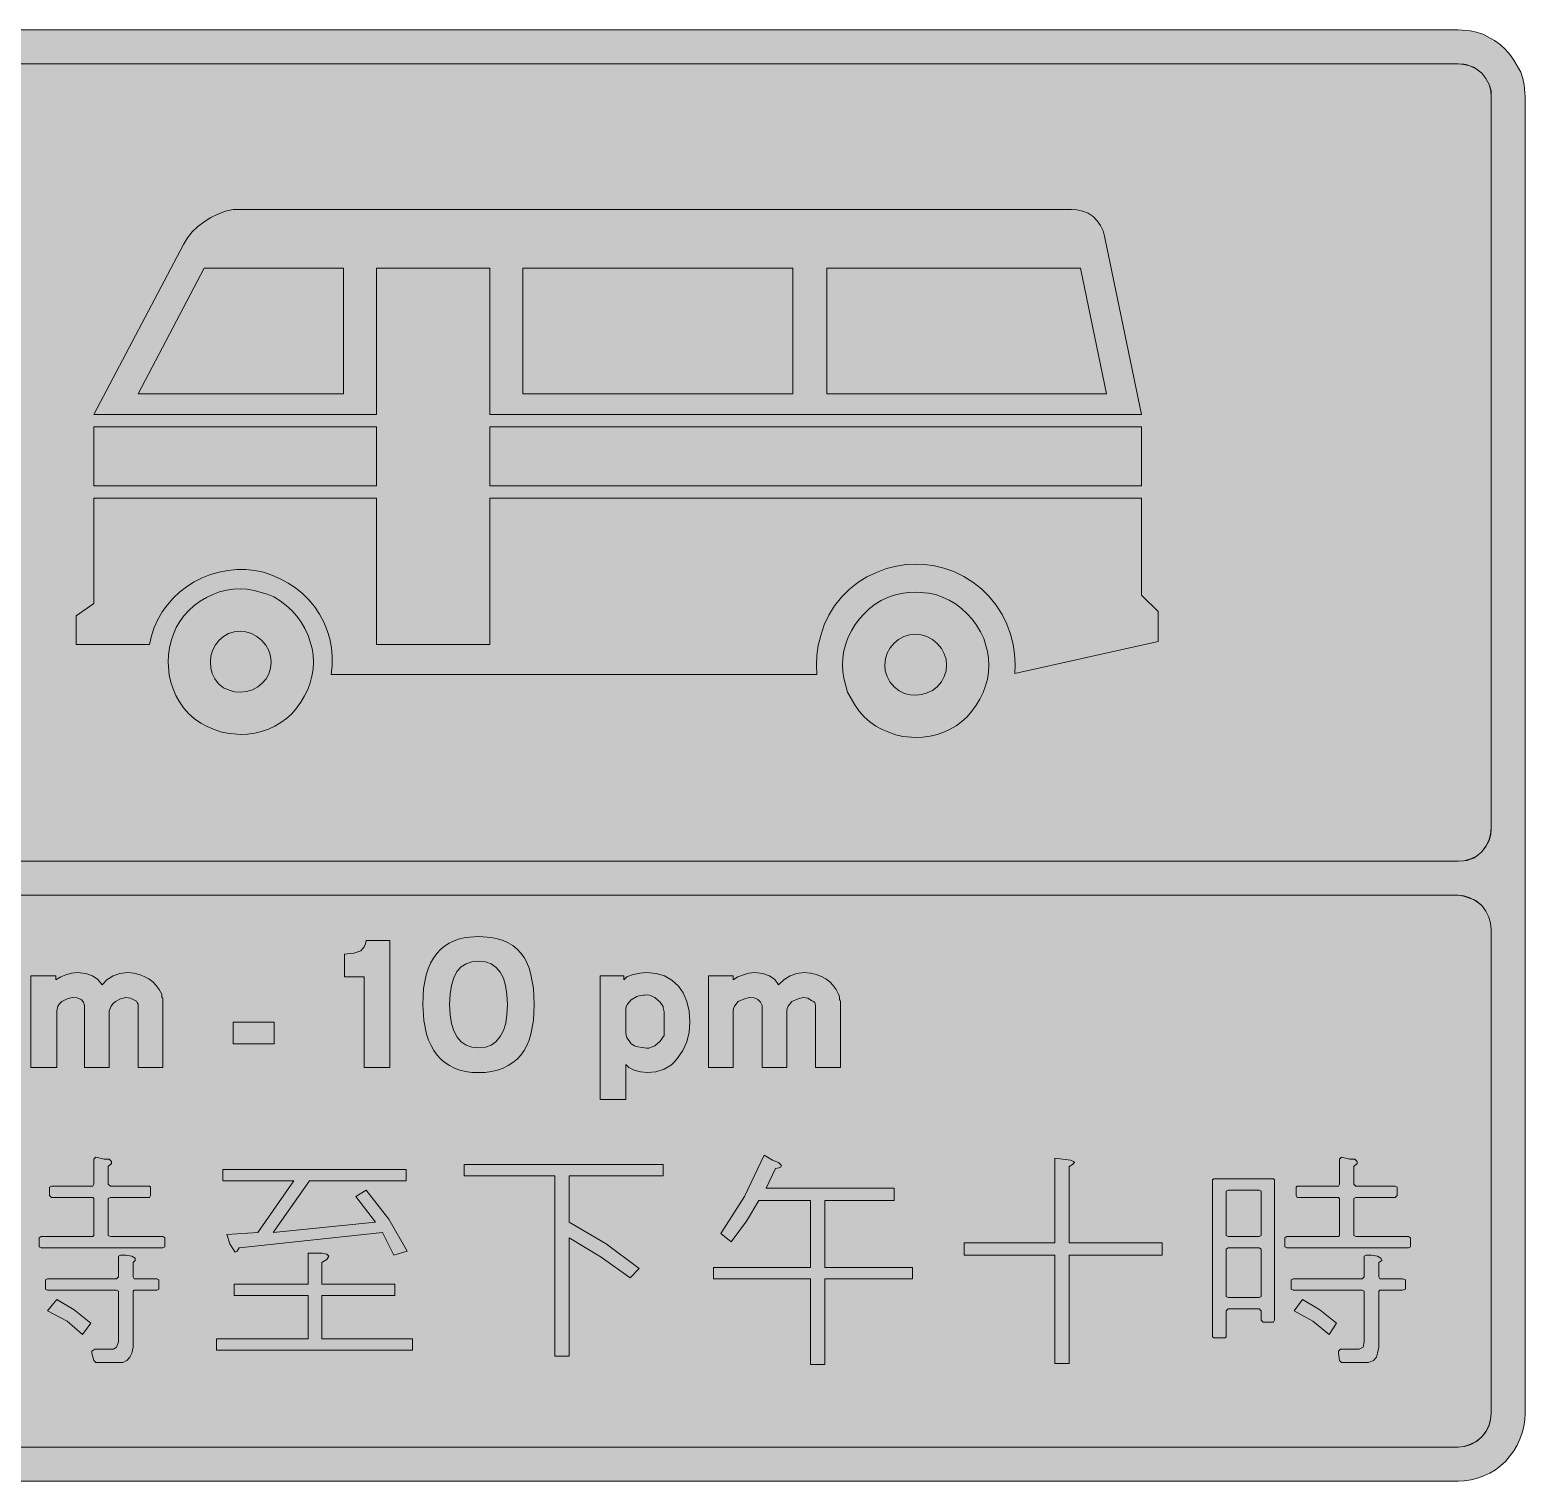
# Model space of a CAD drawing. Header units: metres. Extents: x 74 to 496, y 9 to 263.
# Drawn here: x 234.7 to 495.7, y 9.4 to 262.6 of the extents above; entities that cross this region are included whole.
import ezdxf

# ---------------------------------------------------------------- set-up
doc = ezdxf.new("R2010")
doc.units = ezdxf.units.M
for name, color, linetype, true_color in [('FILL_BLACK_000000', 7, 'Continuous', 0x000000), ('FILL_WHITE_FFFFFF', 7, 'Continuous', 0xffffff), ('FILL_YELLOW_FFFF00', 7, 'Continuous', 0xffff00), ('STROKE_BLACK_000000', 7, 'Continuous', 0x000000)]:
    doc.layers.add(name, color=color, linetype=linetype, true_color=true_color)

msp = doc.modelspace()

# ---------------------------------------------------------------- hatches: boundary and pattern name
at = {"layer": 'FILL_BLACK_000000', "true_color": 0x000000}
h = msp.add_hatch(color=7, dxfattribs=at)
h.dxf.hatch_style = 1
h.paths.add_polyline_path([(74.52, 255.24), (74.99, 256.31), (75.58, 257.35), (76.27, 258.33), (77.04, 259.2), (77.99, 260.05), (78.95, 260.75), (81, 261.9), (82.18, 262.24), (83.32, 262.46), (85.5, 262.62), (484.02, 262.62), (486.11, 262.46), (487.23, 262.24), (488.34, 261.9), (490.39, 260.75), (491.35, 260.05), (492.3, 259.2), (493.08, 258.33), (493.78, 257.35), (495, 255.24), (495.34, 254.13), (495.56, 253.01), (495.72, 250.92), (495.72, 21.24), (495.66, 20.04), (495.49, 18.88), (495.21, 17.76), (494.82, 16.67), (494.33, 15.63), (493.75, 14.63), (492.3, 12.78), (491.45, 12.01), (490.53, 11.33), (489.54, 10.75), (488.5, 10.26), (487.42, 9.87), (486.3, 9.59), (485.17, 9.42), (484.02, 9.36), (85.5, 9.36), (84.29, 9.42), (83.11, 9.59), (81.97, 9.87), (80.86, 10.26), (79.81, 10.75), (78.82, 11.33), (77.89, 12.01), (77.04, 12.78), (75.59, 14.63), (75.01, 15.63), (74.52, 16.67), (74.13, 17.76), (73.85, 18.88), (73.68, 20.04), (73.62, 21.24), (73.62, 250.92), (73.8, 253.01), (74.08, 254.13), (74.52, 255.24)])
h.paths.add_polyline_path([(486.09, 117.88), (487.16, 118.38), (488.16, 119.16), (488.87, 120.14), (489.37, 121.16), (489.68, 122.22), (489.78, 123.3), (489.78, 250.92), (489.78, 250.99), (489.78, 251.1), (489.78, 251.46), (489.78, 252), (489.42, 253.08), (488.86, 254.14), (488.16, 255.06), (487.16, 255.84), (486.09, 256.34), (485.02, 256.6), (484.02, 256.68), (85.5, 256.68), (84.32, 256.58), (83.2, 256.27), (82.16, 255.77), (81.18, 255.06), (80.47, 254.16), (79.96, 253.12), (79.66, 252.02), (79.56, 250.92), (79.56, 123.3), (79.66, 122.22), (79.96, 121.16), (80.47, 120.14), (81.18, 119.16), (82.18, 118.38), (83.27, 117.88), (84.39, 117.62), (85.5, 117.54), (484.02, 117.54), (485.02, 117.62), (486.09, 117.88)], flags=16)
h.paths.add_polyline_path([(84.32, 111.47), (83.2, 111.1), (82.16, 110.54), (81.18, 109.8), (80.47, 108.93), (79.96, 107.93), (79.66, 106.84), (79.56, 105.66), (79.56, 21.24), (79.66, 20.06), (79.96, 18.97), (80.47, 17.97), (81.18, 17.1), (82.16, 16.29), (83.2, 15.73), (84.32, 15.4), (85.5, 15.3), (484.02, 15.3), (485.12, 15.4), (486.22, 15.73), (487.26, 16.29), (488.16, 17.1), (488.87, 17.97), (489.37, 18.97), (489.68, 20.06), (489.78, 21.24), (489.78, 105.66), (489.68, 106.74), (489.37, 107.8), (488.87, 108.82), (488.16, 109.8), (487.17, 110.56), (486.69, 110.86), (486.18, 111.06), (485.03, 111.46), (484.02, 111.6), (85.5, 111.6), (84.32, 111.47)], flags=16)
h = msp.add_hatch(color=7, dxfattribs=at)
h.dxf.hatch_style = 1
h.paths.add_polyline_path([(262.25, 226.33), (263.07, 227.36), (264.02, 228.29), (265.14, 229.14), (266.28, 229.88), (267.52, 230.49), (268.84, 230.96), (270.18, 231.3), (416.52, 231.3), (417.49, 231.23), (418.48, 231.01), (419.43, 230.62), (420.3, 230.04), (421.04, 229.3), (421.63, 228.46), (422.05, 227.56), (422.28, 226.62), (428.76, 195.48), (315, 195.48), (315, 221.04), (295.2, 221.04), (295.2, 195.48), (245.88, 195.48), (261.54, 225.18), (262.25, 226.33)])
h.paths.add_polyline_path([(289.44, 221.04), (265.14, 221.04), (253.62, 199.08), (289.44, 199.08), (289.44, 221.04)], flags=16)
h.paths.add_polyline_path([(320.76, 221.04), (320.76, 199.08), (367.92, 199.08), (367.92, 221.04), (320.76, 221.04)], flags=16)
h.paths.add_polyline_path([(418.14, 221.04), (373.86, 221.04), (373.86, 199.08), (374.22, 199.08), (422.64, 199.08), (418.14, 221.04)], flags=16)
h = msp.add_hatch(color=7, dxfattribs=at)
h.dxf.hatch_style = 1
h.paths.add_polyline_path([(295.2, 193.32), (295.2, 183.06), (245.88, 183.06), (245.88, 193.32), (295.2, 193.32)])
h = msp.add_hatch(color=7, dxfattribs=at)
h.dxf.hatch_style = 1
h.paths.add_polyline_path([(428.76, 193.32), (428.76, 183.06), (315, 183.06), (315, 193.32), (428.76, 193.32)])
h = msp.add_hatch(color=7, dxfattribs=at)
h.dxf.hatch_style = 1
h.paths.add_polyline_path([(287.47, 151.68), (287.49, 153.24), (287.35, 154.8), (287.05, 156.33), (286.61, 157.83), (286.01, 159.28), (285.28, 160.68), (284.4, 162), (283.4, 163.17), (282.29, 164.25), (281.08, 165.23), (279.79, 166.09), (278.42, 166.84), (276.98, 167.47), (275.49, 167.96), (273.96, 168.3), (272.4, 168.43), (270.84, 168.43), (269.28, 168.29), (267.75, 168.01), (266.25, 167.58), (264.8, 167.01), (263.4, 166.29), (262.08, 165.42), (260.85, 164.48), (259.73, 163.44), (258.72, 162.29), (257.83, 161.05), (257.06, 159.73), (256.44, 158.33), (255.94, 156.87), (255.6, 155.34), (242.82, 155.34), (242.82, 160.38), (245.88, 162.54), (245.88, 180.9), (295.2, 180.9), (295.2, 155.34), (315, 155.34), (315, 180.9), (428.76, 180.9), (428.76, 163.98), (431.64, 161.1), (431.64, 155.88), (406.62, 150.3), (406.68, 151.95), (406.6, 153.65), (406.34, 155.39), (405.9, 157.14), (405.26, 158.89), (404.41, 160.6), (403.37, 162.25), (402.12, 163.8), (400.81, 165.08), (399.33, 166.23), (397.72, 167.24), (396, 168.12), (394.28, 168.7), (392.6, 169.09), (390.96, 169.31), (389.34, 169.38), (387.69, 169.31), (385.99, 169.06), (384.25, 168.62), (382.5, 167.94), (380.81, 167.16), (379.24, 166.18), (377.77, 165), (376.38, 163.62), (375.16, 162.1), (374.17, 160.49), (373.39, 158.79), (372.78, 156.96), (372.34, 155.21), (372.08, 153.47), (372, 151.77), (372.06, 150.12), (287.28, 150.12), (287.47, 151.68)])
h = msp.add_hatch(color=7, dxfattribs=at)
h.dxf.hatch_style = 1
h.paths.add_polyline_path([(283.96, 149.86), (283.64, 148.67), (283.21, 147.51), (282.66, 146.38), (282.02, 145.29), (281.27, 144.26), (280.44, 143.28), (279.52, 142.45), (278.53, 141.73), (277.47, 141.11), (276.35, 140.6), (275.17, 140.2), (273.96, 139.91), (272.71, 139.74), (271.44, 139.68), (269.17, 139.86), (267.97, 140.14), (266.76, 140.58), (265.65, 141.05), (264.53, 141.66), (263.44, 142.4), (262.44, 143.28), (261.56, 144.28), (260.82, 145.37), (260.21, 146.49), (259.74, 147.6), (259.3, 148.81), (259.02, 150.01), (258.84, 152.28), (258.9, 153.55), (259.07, 154.8), (259.36, 156.01), (259.76, 157.18), (260.27, 158.31), (260.89, 159.37), (261.61, 160.36), (262.44, 161.28), (263.42, 162.17), (264.45, 162.93), (265.54, 163.58), (266.67, 164.11), (267.83, 164.53), (269.02, 164.82), (270.23, 165), (271.44, 165.06), (272.65, 165), (273.85, 164.81), (276.12, 164.16), (277.3, 163.66), (278.42, 162.99), (279.46, 162.19), (280.44, 161.28), (281.32, 160.3), (282.08, 159.25), (282.74, 158.14), (283.32, 156.96), (283.97, 154.69), (284.16, 153.49), (284.22, 152.28), (284.15, 151.07), (283.96, 149.86)])
h.paths.add_polyline_path([(276.44, 154.3), (275.93, 155.22), (275.22, 156.06), (274.35, 156.77), (273.4, 157.27), (272.41, 157.58), (271.44, 157.68), (270.39, 157.57), (269.41, 157.27), (268.52, 156.78), (267.75, 156.13), (267.11, 155.33), (266.63, 154.41), (266.33, 153.39), (266.22, 152.28), (266.29, 151.31), (266.54, 150.32), (266.98, 149.37), (267.66, 148.5), (268.53, 147.82), (269.48, 147.37), (270.47, 147.13), (271.44, 147.06), (272.55, 147.17), (273.57, 147.47), (274.49, 147.95), (275.29, 148.59), (275.94, 149.36), (276.43, 150.25), (276.73, 151.23), (276.84, 152.28), (276.74, 153.33), (276.44, 154.3)], flags=16)
h = msp.add_hatch(color=7, dxfattribs=at)
h.dxf.hatch_style = 1
h.paths.add_polyline_path([(401.86, 149.32), (401.54, 148.13), (401.11, 146.97), (400.56, 145.84), (399.92, 144.75), (399.17, 143.72), (398.34, 142.74), (397.42, 141.91), (396.43, 141.19), (395.37, 140.57), (394.24, 140.06), (393.07, 139.66), (391.86, 139.37), (390.61, 139.2), (389.34, 139.14), (387.07, 139.32), (385.87, 139.6), (384.66, 140.04), (383.48, 140.51), (382.36, 141.12), (381.32, 141.86), (380.34, 142.74), (379.46, 143.74), (378.7, 144.83), (377.46, 147.06), (376.81, 149.47), (376.62, 150.63), (376.56, 151.74), (376.63, 153.01), (376.82, 154.26), (377.14, 155.47), (377.57, 156.64), (378.12, 157.77), (378.76, 158.83), (379.51, 159.82), (380.34, 160.74), (381.26, 161.63), (382.25, 162.39), (383.31, 163.04), (384.43, 163.57), (385.61, 163.99), (386.82, 164.28), (388.07, 164.46), (389.34, 164.52), (391.61, 164.34), (392.81, 164.06), (394.02, 163.62), (395.2, 163.12), (396.31, 162.45), (397.36, 161.65), (398.34, 160.74), (399.22, 159.76), (399.98, 158.71), (400.64, 157.6), (401.22, 156.42), (401.87, 154.15), (402.06, 152.95), (402.12, 151.74), (402.05, 150.53), (401.86, 149.32)])
h.paths.add_polyline_path([(394.33, 153.76), (393.83, 154.68), (393.12, 155.52), (392.25, 156.23), (391.3, 156.73), (390.31, 157.04), (389.34, 157.14), (388.28, 157.03), (387.28, 156.73), (386.37, 156.24), (385.56, 155.59), (384.89, 154.79), (384.38, 153.87), (384.05, 152.85), (383.94, 151.74), (384.04, 150.77), (384.34, 149.78), (384.85, 148.83), (385.56, 147.96), (386.43, 147.28), (387.38, 146.83), (388.37, 146.59), (389.34, 146.52), (390.39, 146.62), (391.36, 146.9), (392.28, 147.36), (393.12, 147.96), (393.83, 148.83), (394.33, 149.78), (394.64, 150.77), (394.74, 151.74), (394.64, 152.79), (394.33, 153.76)], flags=16)
h = msp.add_hatch(color=7, dxfattribs=at)
h.dxf.hatch_style = 1
h.paths.add_polyline_path([(322.18, 87.37), (321.85, 86.32), (321.45, 85.36), (320.97, 84.49), (320.4, 83.7), (319.75, 83), (319.02, 82.39), (318.21, 81.86), (317.32, 81.43), (316.35, 81.09), (315.31, 80.84), (314.2, 80.69), (313.02, 80.64), (311.85, 80.69), (310.76, 80.84), (309.75, 81.09), (308.81, 81.43), (307.96, 81.86), (307.17, 82.39), (306.46, 83), (305.82, 83.7), (305.25, 84.49), (304.74, 85.36), (304.31, 86.32), (303.95, 87.37), (303.47, 89.75), (303.3, 92.52), (303.45, 95.3), (303.91, 97.72), (304.25, 98.78), (304.67, 99.76), (305.16, 100.64), (305.73, 101.43), (306.38, 102.13), (307.1, 102.73), (307.89, 103.24), (308.77, 103.66), (309.72, 103.98), (310.74, 104.21), (313.02, 104.4), (315.31, 104.23), (316.35, 104.01), (317.32, 103.7), (318.21, 103.3), (319.02, 102.81), (319.75, 102.21), (320.4, 101.52), (320.97, 100.73), (321.45, 99.84), (321.85, 98.85), (322.18, 97.76), (322.6, 95.32), (322.74, 92.52), (322.6, 89.75), (322.18, 87.37)])
h.paths.add_polyline_path([(308.31, 89.21), (308.72, 87.91), (309.28, 86.85), (310, 86.02), (310.87, 85.43), (311.87, 85.08), (313.02, 84.96), (314.24, 85.07), (315.25, 85.41), (316.08, 86.02), (316.8, 86.94), (317.38, 87.99), (317.77, 89.26), (317.99, 90.76), (318.06, 92.52), (317.98, 94.29), (317.75, 95.83), (317.37, 97.13), (316.82, 98.19), (316.12, 99.02), (315.25, 99.61), (314.22, 99.96), (313.02, 100.08), (311.87, 99.98), (310.86, 99.65), (309.98, 99.09), (309.24, 98.28), (308.74, 97.2), (308.34, 95.87), (308.08, 94.31), (307.98, 92.52), (308.06, 90.75), (308.31, 89.21)], flags=16)
h = msp.add_hatch(color=7, dxfattribs=at)
h.dxf.hatch_style = 1
h.paths.add_polyline_path([(297.54, 81.54), (293.04, 81.54), (293.04, 97.38), (289.62, 97.38), (289.62, 101.34), (291.24, 101.52), (292.5, 101.88), (293.04, 102.6), (293.29, 103.14), (293.4, 103.68), (297.54, 103.68), (297.54, 81.54)])
h = msp.add_hatch(color=7, dxfattribs=at)
h.dxf.hatch_style = 1
h.paths.add_polyline_path([(253.81, 97.76), (254.68, 97.44), (255.47, 97.02), (256.17, 96.5), (256.78, 95.87), (257.31, 95.15), (257.76, 94.32), (257.76, 93.78), (257.85, 93.76), (257.94, 93.6), (257.94, 93.49), (257.94, 93.42), (257.94, 93.06), (257.94, 81.54), (253.62, 81.54), (253.62, 92.34), (253.6, 92.61), (253.44, 92.88), (253.33, 93.13), (253.08, 93.24), (252.27, 93.64), (251.46, 93.78), (250.56, 93.55), (249.66, 93.06), (249.21, 92.65), (248.92, 92.25), (248.58, 91.44), (248.58, 81.54), (244.26, 81.54), (244.26, 92.34), (244.1, 92.94), (243.65, 93.4), (242.97, 93.68), (242.1, 93.78), (241.2, 93.55), (240.3, 93.06), (239.86, 92.65), (239.58, 92.25), (239.4, 91.44), (239.4, 81.54), (234.9, 81.54), (234.9, 97.56), (239.22, 97.56), (239.22, 96.84), (240.12, 97.36), (241.02, 97.74), (242.01, 97.99), (243, 98.1), (244.46, 97.96), (245.63, 97.56), (246.57, 96.88), (247.32, 95.94), (248.2, 96.88), (249.23, 97.56), (250.43, 97.96), (251.82, 98.1), (252.86, 97.98), (253.81, 97.76)])
h = msp.add_hatch(color=7, dxfattribs=at)
h.dxf.hatch_style = 1
h.paths.add_polyline_path([(349.38, 86.04), (348.71, 84.5), (347.76, 83.16), (347.26, 82.53), (346.69, 82.01), (345.42, 81.22), (344.01, 80.78), (342.54, 80.64), (341.32, 80.76), (340.18, 81.09), (339.27, 81.55), (338.76, 82.08), (338.76, 75.96), (334.26, 75.96), (334.26, 97.56), (338.4, 97.56), (338.4, 96.84), (338.92, 97.36), (339.84, 97.74), (341.17, 97.99), (342.36, 98.1), (344.02, 97.96), (345.49, 97.54), (346.79, 96.81), (347.94, 95.76), (348.78, 94.55), (349.4, 93.08), (349.79, 91.38), (349.92, 89.46), (349.79, 87.72), (349.38, 86.04)])
h.paths.add_polyline_path([(342.77, 84.94), (343.8, 85.32), (344.75, 86.15), (345.42, 87.12), (345.42, 91.26), (345.24, 91.98), (345.24, 92.16), (344.72, 92.97), (343.8, 93.78), (342.9, 94.16), (342.43, 94.21), (342, 94.14), (341.82, 94.14), (341.22, 94.08), (340.66, 93.93), (339.68, 93.37), (339.01, 92.62), (338.83, 92.21), (338.76, 91.8), (338.76, 87.66), (338.78, 87.14), (338.94, 86.76), (339.66, 85.68), (340.23, 85.34), (340.83, 85.12), (342, 84.96), (342.33, 84.89), (342.77, 84.94)], flags=16)
h = msp.add_hatch(color=7, dxfattribs=at)
h.dxf.hatch_style = 1
h.paths.add_polyline_path([(367.74, 93.06), (367.09, 92.25), (366.9, 91.84), (366.84, 91.44), (366.84, 81.54), (362.52, 81.54), (362.52, 92.34), (362.26, 92.94), (361.78, 93.4), (361.13, 93.68), (360.36, 93.78), (359.44, 93.55), (358.38, 93.06), (357.73, 92.25), (357.54, 91.84), (357.48, 91.44), (357.48, 81.54), (353.16, 81.54), (353.16, 97.56), (357.48, 97.56), (357.48, 96.84), (358.31, 97.36), (359.28, 97.74), (360.2, 97.99), (361.26, 98.1), (362.64, 97.96), (363.8, 97.56), (364.73, 96.88), (365.4, 95.94), (366.38, 96.88), (367.45, 97.56), (368.61, 97.96), (369.9, 98.1), (371, 97.98), (371.99, 97.76), (372.89, 97.44), (373.68, 97.02), (374.37, 96.5), (374.96, 95.87), (375.45, 95.15), (375.84, 94.32), (376, 94.05), (376.02, 93.78), (376.02, 93.6), (376.02, 93.42), (376.18, 93.24), (376.2, 93.06), (376.2, 81.54), (371.88, 81.54), (371.88, 92.34), (371.72, 92.86), (371.5, 93.07), (371.16, 93.24), (370.51, 93.64), (369.72, 93.78), (368.8, 93.55), (367.74, 93.06)])
h = msp.add_hatch(color=7, dxfattribs=at)
h.dxf.hatch_style = 1
h.paths.add_polyline_path([(277.38, 89.46), (277.38, 85.68), (270.18, 85.68), (270.18, 89.46), (277.38, 89.46)])
h = msp.add_hatch(color=7, dxfattribs=at)
h.dxf.hatch_style = 1
h.paths.add_polyline_path([(257.94, 52.02), (258.3, 51.84), (258.3, 50.22), (257.94, 50.04), (236.7, 50.04), (236.34, 50.22), (236.34, 51.84), (236.7, 52.02), (245.7, 52.02), (245.88, 52.2), (245.88, 58.68), (245.7, 58.86), (238.5, 58.86), (238.14, 59.22), (238.14, 60.66), (238.5, 60.84), (245.7, 60.84), (245.88, 61.2), (245.88, 65.52), (246.24, 65.88), (247.68, 65.52), (248.58, 65.52), (248.94, 65.16), (248.94, 64.8), (248.4, 64.26), (248.4, 61.2), (248.76, 60.84), (255.6, 60.84), (255.78, 60.66), (255.78, 59.22), (255.6, 58.86), (248.76, 58.86), (248.4, 58.68), (248.4, 52.2), (248.76, 52.02), (257.94, 52.02)])
h = msp.add_hatch(color=7, dxfattribs=at)
h.dxf.hatch_style = 1
h.paths.add_polyline_path([(364.32, 65.34), (365.4, 64.98), (365.94, 64.44), (365.76, 64.08), (364.86, 63.9), (363.24, 60.48), (385.56, 60.48), (385.56, 58.32), (373.5, 58.32), (373.5, 46.62), (388.8, 46.62), (388.8, 44.64), (373.5, 44.64), (373.5, 29.7), (370.98, 29.7), (370.98, 44.64), (354.06, 44.64), (354.06, 46.62), (370.98, 46.62), (370.98, 58.32), (361.98, 58.32), (359.82, 54.72), (357.12, 51.12), (355.32, 52.56), (359.46, 59.04), (362.88, 66.24), (364.32, 65.34)])
h = msp.add_hatch(color=7, dxfattribs=at)
h.dxf.hatch_style = 1
h.paths.add_polyline_path([(416.34, 65.34), (416.88, 65.16), (417.06, 64.98), (416.7, 64.62), (416.16, 64.26), (416.16, 50.94), (432.36, 50.94), (432.36, 48.78), (416.16, 48.78), (416.16, 29.88), (413.64, 29.88), (413.64, 48.78), (397.8, 48.78), (397.8, 50.94), (413.64, 50.94), (413.64, 65.7), (416.34, 65.34)])
h = msp.add_hatch(color=7, dxfattribs=at)
h.dxf.hatch_style = 1
h.paths.add_polyline_path([(454.14, 50.04), (453.78, 50.22), (453.78, 51.84), (454.14, 52.02), (463.14, 52.02), (463.32, 52.2), (463.32, 58.68), (463.14, 58.86), (455.94, 58.86), (455.76, 59.22), (455.76, 60.66), (455.94, 60.84), (463.14, 60.84), (463.32, 61.2), (463.32, 65.52), (463.68, 65.88), (465.12, 65.52), (466.02, 65.52), (466.38, 65.16), (466.38, 64.8), (465.84, 64.26), (465.84, 61.2), (466.2, 60.84), (473.04, 60.84), (473.4, 60.66), (473.4, 59.22), (473.04, 58.86), (466.2, 58.86), (465.84, 58.68), (465.84, 52.2), (466.2, 52.02), (475.38, 52.02), (475.74, 51.84), (475.74, 50.22), (475.38, 50.04), (454.14, 50.04)])
h = msp.add_hatch(color=7, dxfattribs=at)
h.dxf.hatch_style = 1
h.paths.add_polyline_path([(300.42, 61.74), (283.5, 61.74), (277.2, 52.74), (295.02, 54.54), (291.6, 59.04), (293.4, 60.12), (297.36, 55.08), (300.6, 49.5), (298.26, 48.78), (296.28, 52.74), (271.26, 50.04), (270.9, 49.5), (270.54, 49.32), (270.18, 49.86), (269.64, 50.76), (269.1, 52.38), (274.5, 52.74), (280.8, 61.74), (268.38, 61.74), (268.38, 63.72), (300.42, 63.72), (300.42, 61.74)])
h = msp.add_hatch(color=7, dxfattribs=at)
h.dxf.hatch_style = 1
h.paths.add_polyline_path([(326.34, 62.64), (310.5, 62.64), (310.5, 64.62), (345.24, 64.62), (345.24, 62.64), (328.86, 62.64), (328.86, 54.54), (335.34, 50.76), (341.1, 46.44), (339.48, 44.82), (334.44, 48.42), (328.86, 51.84), (328.86, 31.14), (326.34, 31.14), (326.34, 62.64)])
h = msp.add_hatch(color=7, dxfattribs=at)
h.dxf.hatch_style = 1
h.paths.add_polyline_path([(450, 37.08), (449.64, 37.44), (449.64, 39.06), (449.28, 39.42), (443.88, 39.42), (443.52, 39.06), (443.52, 34.56), (443.34, 34.38), (441.36, 34.38), (441.18, 34.56), (441.18, 61.92), (441.36, 62.1), (451.8, 62.1), (451.98, 61.92), (451.98, 37.44), (451.8, 37.08), (450, 37.08)])
h.paths.add_polyline_path([(449.28, 50.04), (443.88, 50.04), (443.52, 49.86), (443.52, 41.58), (443.88, 41.4), (449.28, 41.4), (449.64, 41.58), (449.64, 49.86), (449.28, 50.04)], flags=16)
h.paths.add_polyline_path([(449.64, 52.2), (449.64, 59.94), (449.28, 60.12), (443.88, 60.12), (443.52, 59.94), (443.52, 52.2), (443.88, 52.02), (449.28, 52.02), (449.64, 52.2)], flags=16)
h = msp.add_hatch(color=7, dxfattribs=at)
h.dxf.hatch_style = 1
h.paths.add_polyline_path([(249.84, 42.66), (237.78, 42.66), (237.42, 42.84), (237.42, 44.46), (237.78, 44.64), (249.84, 44.64), (250.2, 45), (250.2, 48.6), (250.56, 48.78), (251.46, 48.78), (252.54, 48.6), (253.08, 48.24), (253.08, 47.88), (252.72, 47.52), (252.72, 45), (252.9, 44.64), (256.86, 44.64), (257.22, 44.46), (257.22, 42.84), (256.86, 42.66), (252.9, 42.66), (252.72, 42.48), (252.72, 32.76), (252.54, 31.68), (252.18, 30.96), (251.64, 30.42), (250.92, 30.06), (246.24, 30.06), (245.88, 30.42), (245.52, 31.68), (245.52, 32.04), (246.06, 32.4), (249.3, 32.4), (249.84, 32.76), (250.2, 33.66), (250.2, 42.48), (249.84, 42.66)])
h = msp.add_hatch(color=7, dxfattribs=at)
h.dxf.hatch_style = 1
h.paths.add_polyline_path([(267.3, 34.2), (283.32, 34.2), (283.32, 41.76), (270.36, 41.76), (270.36, 43.74), (283.32, 43.74), (283.32, 49.14), (285.66, 49.14), (286.56, 48.96), (286.92, 48.6), (286.56, 48.06), (285.66, 47.52), (285.66, 43.74), (298.44, 43.74), (298.44, 41.76), (285.66, 41.76), (285.66, 34.2), (301.5, 34.2), (301.5, 32.22), (267.3, 32.22), (267.3, 34.2)])
h = msp.add_hatch(color=7, dxfattribs=at)
h.dxf.hatch_style = 1
h.paths.add_polyline_path([(467.28, 44.64), (467.64, 45), (467.64, 48.6), (468, 48.78), (468.9, 48.78), (469.98, 48.6), (470.52, 48.24), (470.7, 47.88), (470.16, 47.52), (470.16, 45), (470.34, 44.64), (474.3, 44.64), (474.84, 44.46), (474.84, 42.84), (474.3, 42.66), (470.34, 42.66), (470.16, 42.48), (470.16, 32.76), (469.98, 31.68), (469.8, 30.96), (469.26, 30.42), (468.36, 30.06), (463.68, 30.06), (463.32, 30.42), (463.14, 31.68), (463.14, 32.04), (463.5, 32.4), (466.74, 32.4), (467.46, 32.76), (467.64, 33.66), (467.64, 42.48), (467.28, 42.66), (455.22, 42.66), (454.86, 42.84), (454.86, 44.46), (455.22, 44.64), (467.28, 44.64)])
h = msp.add_hatch(color=7, dxfattribs=at)
h.dxf.hatch_style = 1
h.paths.add_polyline_path([(243.9, 34.92), (241.2, 37.26), (237.78, 39.06), (239.4, 41.04), (242.46, 39.24), (245.34, 36.9), (243.9, 34.92)])
h = msp.add_hatch(color=7, dxfattribs=at)
h.dxf.hatch_style = 1
h.paths.add_polyline_path([(458.64, 37.26), (455.4, 39.06), (456.84, 41.04), (459.9, 39.24), (462.78, 36.9), (461.52, 34.92), (458.64, 37.26)])
at = {"layer": 'FILL_WHITE_FFFFFF', "true_color": 0xffffff}
h = msp.add_hatch(color=7, dxfattribs=at)
h.dxf.hatch_style = 1
h.paths.add_polyline_path([(485.02, 111.5), (486.09, 111.17), (487.16, 110.61), (488.16, 109.8), (488.87, 108.82), (489.38, 107.8), (489.68, 106.74), (489.78, 105.66), (489.78, 21.24), (489.68, 20.14), (489.38, 19.03), (488.87, 18), (488.16, 17.1), (487.16, 16.29), (486.09, 15.73), (485.02, 15.4), (484.02, 15.3), (85.5, 15.3), (84.42, 15.41), (83.34, 15.66), (82.19, 16.24), (81.18, 17.1), (80.48, 18.02), (79.92, 19.08), (79.61, 20.16), (79.56, 21.24), (79.56, 105.66), (79.66, 106.74), (79.97, 107.8), (80.47, 108.82), (81.18, 109.8), (82.18, 110.61), (83.27, 111.17), (84.39, 111.5), (85.5, 111.6), (484.02, 111.6), (485.02, 111.5)])
at = {"layer": 'FILL_YELLOW_FFFF00', "true_color": 0xffff00}
h = msp.add_hatch(color=7, dxfattribs=at)
h.dxf.hatch_style = 1
h.paths.add_polyline_path([(79.66, 252), (79.97, 253.06), (80.47, 254.08), (81.18, 255.06), (82.18, 255.84), (83.27, 256.34), (84.39, 256.6), (85.5, 256.68), (484.02, 256.68), (485.03, 256.63), (485.61, 256.53), (486.18, 256.32), (486.69, 256.12), (487.17, 255.82), (488.16, 255.06), (488.86, 254.14), (489.42, 253.08), (489.74, 252), (489.78, 250.92), (489.78, 123.3), (489.74, 122.22), (489.42, 121.14), (488.86, 120.08), (488.16, 119.16), (487.17, 118.39), (486.69, 118.1), (486.18, 117.9), (485.61, 117.69), (485.03, 117.58), (484.02, 117.54), (85.5, 117.54), (84.42, 117.58), (83.34, 117.9), (82.72, 118.1), (82.19, 118.39), (81.18, 119.16), (80.48, 120.08), (79.92, 121.14), (79.61, 122.22), (79.56, 123.3), (79.56, 250.92), (79.66, 252)])

# ---------------------------------------------------------------- linework, layer by layer
at = {"layer": 'FILL_BLACK_000000', "lineweight": 0, "true_color": 0x000000}
for points in [[(85.5, 262.62), (484.02, 262.62), (486.11, 262.46), (487.23, 262.24), (488.34, 261.9), (490.39, 260.75), (491.35, 260.05), (492.3, 259.2), (493.08, 258.33), (493.78, 257.35), (495, 255.24), (495.34, 254.13), (495.56, 253.01), (495.72, 250.92), (495.72, 21.24), (495.66, 20.04), (495.49, 18.88), (495.21, 17.76), (494.82, 16.67), (494.33, 15.63), (493.75, 14.63), (492.3, 12.78), (491.45, 12.01), (490.53, 11.33), (489.54, 10.75), (488.5, 10.26), (487.42, 9.87), (486.3, 9.59), (485.17, 9.42), (484.02, 9.36), (85.5, 9.36)], [(85.5, 117.54), (484.02, 117.54), (485.02, 117.62), (486.09, 117.88), (487.16, 118.38), (488.16, 119.16), (488.87, 120.14), (489.37, 121.16), (489.68, 122.22), (489.78, 123.3), (489.78, 250.92), (489.78, 250.99), (489.78, 251.1), (489.78, 251.46), (489.78, 252), (489.42, 253.08), (488.86, 254.14), (488.16, 255.06), (487.16, 255.84), (486.09, 256.34), (485.02, 256.6), (484.02, 256.68), (85.5, 256.68)], [(85.5, 15.3), (484.02, 15.3), (485.12, 15.4), (486.22, 15.73), (487.26, 16.29), (488.16, 17.1), (488.87, 17.97), (489.37, 18.97), (489.68, 20.06), (489.78, 21.24), (489.78, 105.66), (489.68, 106.74), (489.37, 107.8), (488.87, 108.82), (488.16, 109.8), (487.17, 110.56), (486.69, 110.86), (486.18, 111.06), (485.03, 111.46), (484.02, 111.6), (85.5, 111.6)]]:
    msp.add_lwpolyline(points, dxfattribs=at)
for points in [[(262.25, 226.33), (263.07, 227.36), (264.02, 228.29), (265.14, 229.14), (266.28, 229.88), (267.52, 230.49), (268.84, 230.96), (270.18, 231.3), (416.52, 231.3), (417.49, 231.23), (418.48, 231.01), (419.43, 230.62), (420.3, 230.04), (421.04, 229.3), (421.63, 228.46), (422.05, 227.56), (422.28, 226.62), (428.76, 195.48), (315, 195.48), (315, 221.04), (295.2, 221.04), (295.2, 195.48), (245.88, 195.48), (261.54, 225.18)], [(289.44, 221.04), (265.14, 221.04), (253.62, 199.08), (289.44, 199.08)], [(320.76, 221.04), (320.76, 199.08), (367.92, 199.08), (367.92, 221.04)], [(418.14, 221.04), (373.86, 221.04), (373.86, 199.08), (374.22, 199.08), (422.64, 199.08)], [(295.2, 193.32), (295.2, 183.06), (245.88, 183.06), (245.88, 193.32)], [(428.76, 193.32), (428.76, 183.06), (315, 183.06), (315, 193.32)], [(287.47, 151.68), (287.49, 153.24), (287.35, 154.8), (287.05, 156.33), (286.61, 157.83), (286.01, 159.28), (285.28, 160.68), (284.4, 162), (283.4, 163.17), (282.29, 164.25), (281.08, 165.23), (279.79, 166.09), (278.42, 166.84), (276.98, 167.47), (275.49, 167.96), (273.96, 168.3), (272.4, 168.43), (270.84, 168.43), (269.28, 168.29), (267.75, 168.01), (266.25, 167.58), (264.8, 167.01), (263.4, 166.29), (262.08, 165.42), (260.85, 164.48), (259.73, 163.44), (258.72, 162.29), (257.83, 161.05), (257.06, 159.73), (256.44, 158.33), (255.94, 156.87), (255.6, 155.34), (242.82, 155.34), (242.82, 160.38), (245.88, 162.54), (245.88, 180.9), (295.2, 180.9), (295.2, 155.34), (315, 155.34), (315, 180.9), (428.76, 180.9), (428.76, 163.98), (431.64, 161.1), (431.64, 155.88), (406.62, 150.3), (406.68, 151.95), (406.6, 153.65), (406.34, 155.39), (405.9, 157.14), (405.26, 158.89), (404.41, 160.6), (403.37, 162.25), (402.12, 163.8), (400.81, 165.08), (399.33, 166.23), (397.72, 167.24), (396, 168.12), (394.28, 168.7), (392.6, 169.09), (390.96, 169.31), (389.34, 169.38), (387.69, 169.31), (385.99, 169.06), (384.25, 168.62), (382.5, 167.94), (380.81, 167.16), (379.24, 166.18), (377.77, 165), (376.38, 163.62), (375.16, 162.1), (374.17, 160.49), (373.39, 158.79), (372.78, 156.96), (372.34, 155.21), (372.08, 153.47), (372, 151.77), (372.06, 150.12), (287.28, 150.12)], [(283.96, 149.86), (283.64, 148.67), (283.21, 147.51), (282.66, 146.38), (282.02, 145.29), (281.27, 144.26), (280.44, 143.28), (279.52, 142.45), (278.53, 141.73), (277.47, 141.11), (276.35, 140.6), (275.17, 140.2), (273.96, 139.91), (272.71, 139.74), (271.44, 139.68), (269.17, 139.86), (267.97, 140.14), (266.76, 140.58), (265.65, 141.05), (264.53, 141.66), (263.44, 142.4), (262.44, 143.28), (261.56, 144.28), (260.82, 145.37), (260.21, 146.49), (259.74, 147.6), (259.3, 148.81), (259.02, 150.01), (258.84, 152.28), (258.9, 153.55), (259.07, 154.8), (259.36, 156.01), (259.76, 157.18), (260.27, 158.31), (260.89, 159.37), (261.61, 160.36), (262.44, 161.28), (263.42, 162.17), (264.45, 162.93), (265.54, 163.58), (266.67, 164.11), (267.83, 164.53), (269.02, 164.82), (270.23, 165), (271.44, 165.06), (272.65, 165), (273.85, 164.81), (276.12, 164.16), (277.3, 163.66), (278.42, 162.99), (279.46, 162.19), (280.44, 161.28), (281.32, 160.3), (282.08, 159.25), (282.74, 158.14), (283.32, 156.96), (283.97, 154.69), (284.16, 153.49), (284.22, 152.28), (284.15, 151.07)], [(401.86, 149.32), (401.54, 148.13), (401.11, 146.97), (400.56, 145.84), (399.92, 144.75), (399.17, 143.72), (398.34, 142.74), (397.42, 141.91), (396.43, 141.19), (395.37, 140.57), (394.24, 140.06), (393.07, 139.66), (391.86, 139.37), (390.61, 139.2), (389.34, 139.14), (387.07, 139.32), (385.87, 139.6), (384.66, 140.04), (383.48, 140.51), (382.36, 141.12), (381.32, 141.86), (380.34, 142.74), (379.46, 143.74), (378.7, 144.83), (377.46, 147.06), (376.81, 149.47), (376.62, 150.63), (376.56, 151.74), (376.63, 153.01), (376.82, 154.26), (377.14, 155.47), (377.57, 156.64), (378.12, 157.77), (378.76, 158.83), (379.51, 159.82), (380.34, 160.74), (381.26, 161.63), (382.25, 162.39), (383.31, 163.04), (384.43, 163.57), (385.61, 163.99), (386.82, 164.28), (388.07, 164.46), (389.34, 164.52), (391.61, 164.34), (392.81, 164.06), (394.02, 163.62), (395.2, 163.12), (396.31, 162.45), (397.36, 161.65), (398.34, 160.74), (399.22, 159.76), (399.98, 158.71), (400.64, 157.6), (401.22, 156.42), (401.87, 154.15), (402.06, 152.95), (402.12, 151.74), (402.05, 150.53)], [(276.44, 154.3), (275.93, 155.22), (275.22, 156.06), (274.35, 156.77), (273.4, 157.27), (272.41, 157.58), (271.44, 157.68), (270.39, 157.57), (269.41, 157.27), (268.52, 156.78), (267.75, 156.13), (267.11, 155.33), (266.63, 154.41), (266.33, 153.39), (266.22, 152.28), (266.29, 151.31), (266.54, 150.32), (266.98, 149.37), (267.66, 148.5), (268.53, 147.82), (269.48, 147.37), (270.47, 147.13), (271.44, 147.06), (272.55, 147.17), (273.57, 147.47), (274.49, 147.95), (275.29, 148.59), (275.94, 149.36), (276.43, 150.25), (276.73, 151.23), (276.84, 152.28), (276.74, 153.33)], [(394.33, 153.76), (393.83, 154.68), (393.12, 155.52), (392.25, 156.23), (391.3, 156.73), (390.31, 157.04), (389.34, 157.14), (388.28, 157.03), (387.28, 156.73), (386.37, 156.24), (385.56, 155.59), (384.89, 154.79), (384.38, 153.87), (384.05, 152.85), (383.94, 151.74), (384.04, 150.77), (384.34, 149.78), (384.85, 148.83), (385.56, 147.96), (386.43, 147.28), (387.38, 146.83), (388.37, 146.59), (389.34, 146.52), (390.39, 146.62), (391.36, 146.9), (392.28, 147.36), (393.12, 147.96), (393.83, 148.83), (394.33, 149.78), (394.64, 150.77), (394.74, 151.74), (394.64, 152.79)], [(322.18, 87.37), (321.85, 86.32), (321.45, 85.36), (320.97, 84.49), (320.4, 83.7), (319.75, 83), (319.02, 82.39), (318.21, 81.86), (317.32, 81.43), (316.35, 81.09), (315.31, 80.84), (314.2, 80.69), (313.02, 80.64), (311.85, 80.69), (310.76, 80.84), (309.75, 81.09), (308.81, 81.43), (307.96, 81.86), (307.17, 82.39), (306.46, 83), (305.82, 83.7), (305.25, 84.49), (304.74, 85.36), (304.31, 86.32), (303.95, 87.37), (303.47, 89.75), (303.3, 92.52), (303.45, 95.3), (303.91, 97.72), (304.25, 98.78), (304.67, 99.76), (305.16, 100.64), (305.73, 101.43), (306.38, 102.13), (307.1, 102.73), (307.89, 103.24), (308.77, 103.66), (309.72, 103.98), (310.74, 104.21), (313.02, 104.4), (315.31, 104.23), (316.35, 104.01), (317.32, 103.7), (318.21, 103.3), (319.02, 102.81), (319.75, 102.21), (320.4, 101.52), (320.97, 100.73), (321.45, 99.84), (321.85, 98.85), (322.18, 97.76), (322.6, 95.32), (322.74, 92.52), (322.6, 89.75)], [(297.54, 81.54), (293.04, 81.54), (293.04, 97.38), (289.62, 97.38), (289.62, 101.34), (291.24, 101.52), (292.5, 101.88), (293.04, 102.6), (293.29, 103.14), (293.4, 103.68), (297.54, 103.68)], [(308.31, 89.21), (308.72, 87.91), (309.28, 86.85), (310, 86.02), (310.87, 85.43), (311.87, 85.08), (313.02, 84.96), (314.24, 85.07), (315.25, 85.41), (316.08, 86.02), (316.8, 86.94), (317.38, 87.99), (317.77, 89.26), (317.99, 90.76), (318.06, 92.52), (317.98, 94.29), (317.75, 95.83), (317.37, 97.13), (316.82, 98.19), (316.12, 99.02), (315.25, 99.61), (314.22, 99.96), (313.02, 100.08), (311.87, 99.98), (310.86, 99.65), (309.98, 99.09), (309.24, 98.28), (308.74, 97.2), (308.34, 95.87), (308.08, 94.31), (307.98, 92.52), (308.06, 90.75)], [(253.81, 97.76), (254.68, 97.44), (255.47, 97.02), (256.17, 96.5), (256.78, 95.87), (257.31, 95.15), (257.76, 94.32), (257.76, 93.78), (257.85, 93.76), (257.94, 93.6), (257.94, 93.49), (257.94, 93.42), (257.94, 93.06), (257.94, 81.54), (253.62, 81.54), (253.62, 92.34), (253.6, 92.61), (253.44, 92.88), (253.33, 93.13), (253.08, 93.24), (252.27, 93.64), (251.46, 93.78), (250.56, 93.55), (249.66, 93.06), (249.21, 92.65), (248.92, 92.25), (248.58, 91.44), (248.58, 81.54), (244.26, 81.54), (244.26, 92.34), (244.1, 92.94), (243.65, 93.4), (242.97, 93.68), (242.1, 93.78), (241.2, 93.55), (240.3, 93.06), (239.86, 92.65), (239.58, 92.25), (239.4, 91.44), (239.4, 81.54), (234.9, 81.54), (234.9, 97.56), (239.22, 97.56), (239.22, 96.84), (240.12, 97.36), (241.02, 97.74), (242.01, 97.99), (243, 98.1), (244.46, 97.96), (245.63, 97.56), (246.57, 96.88), (247.32, 95.94), (248.2, 96.88), (249.23, 97.56), (250.43, 97.96), (251.82, 98.1), (252.86, 97.98)], [(349.38, 86.04), (348.71, 84.5), (347.76, 83.16), (347.26, 82.53), (346.69, 82.01), (345.42, 81.22), (344.01, 80.78), (342.54, 80.64), (341.32, 80.76), (340.18, 81.09), (339.27, 81.55), (338.76, 82.08), (338.76, 75.96), (334.26, 75.96), (334.26, 97.56), (338.4, 97.56), (338.4, 96.84), (338.92, 97.36), (339.84, 97.74), (341.17, 97.99), (342.36, 98.1), (344.02, 97.96), (345.49, 97.54), (346.79, 96.81), (347.94, 95.76), (348.78, 94.55), (349.4, 93.08), (349.79, 91.38), (349.92, 89.46), (349.79, 87.72)], [(367.74, 93.06), (367.09, 92.25), (366.9, 91.84), (366.84, 91.44), (366.84, 81.54), (362.52, 81.54), (362.52, 92.34), (362.26, 92.94), (361.78, 93.4), (361.13, 93.68), (360.36, 93.78), (359.44, 93.55), (358.38, 93.06), (357.73, 92.25), (357.54, 91.84), (357.48, 91.44), (357.48, 81.54), (353.16, 81.54), (353.16, 97.56), (357.48, 97.56), (357.48, 96.84), (358.31, 97.36), (359.28, 97.74), (360.2, 97.99), (361.26, 98.1), (362.64, 97.96), (363.8, 97.56), (364.73, 96.88), (365.4, 95.94), (366.38, 96.88), (367.45, 97.56), (368.61, 97.96), (369.9, 98.1), (371, 97.98), (371.99, 97.76), (372.89, 97.44), (373.68, 97.02), (374.37, 96.5), (374.96, 95.87), (375.45, 95.15), (375.84, 94.32), (376, 94.05), (376.02, 93.78), (376.02, 93.6), (376.02, 93.42), (376.18, 93.24), (376.2, 93.06), (376.2, 81.54), (371.88, 81.54), (371.88, 92.34), (371.72, 92.86), (371.5, 93.07), (371.16, 93.24), (370.51, 93.64), (369.72, 93.78), (368.8, 93.55)], [(342.77, 84.94), (343.8, 85.32), (344.75, 86.15), (345.42, 87.12), (345.42, 91.26), (345.24, 91.98), (345.24, 92.16), (344.72, 92.97), (343.8, 93.78), (342.9, 94.16), (342.43, 94.21), (342, 94.14), (341.82, 94.14), (341.22, 94.08), (340.66, 93.93), (339.68, 93.37), (339.01, 92.62), (338.83, 92.21), (338.76, 91.8), (338.76, 87.66), (338.78, 87.14), (338.94, 86.76), (339.66, 85.68), (340.23, 85.34), (340.83, 85.12), (342, 84.96), (342.33, 84.89)], [(277.38, 89.46), (277.38, 85.68), (270.18, 85.68), (270.18, 89.46)], [(257.94, 52.02), (258.3, 51.84), (258.3, 50.22), (257.94, 50.04), (236.7, 50.04), (236.34, 50.22), (236.34, 51.84), (236.7, 52.02), (245.7, 52.02), (245.88, 52.2), (245.88, 58.68), (245.7, 58.86), (238.5, 58.86), (238.14, 59.22), (238.14, 60.66), (238.5, 60.84), (245.7, 60.84), (245.88, 61.2), (245.88, 65.52), (246.24, 65.88), (247.68, 65.52), (248.58, 65.52), (248.94, 65.16), (248.94, 64.8), (248.4, 64.26), (248.4, 61.2), (248.76, 60.84), (255.6, 60.84), (255.78, 60.66), (255.78, 59.22), (255.6, 58.86), (248.76, 58.86), (248.4, 58.68), (248.4, 52.2), (248.76, 52.02)], [(364.32, 65.34), (365.4, 64.98), (365.94, 64.44), (365.76, 64.08), (364.86, 63.9), (363.24, 60.48), (385.56, 60.48), (385.56, 58.32), (373.5, 58.32), (373.5, 46.62), (388.8, 46.62), (388.8, 44.64), (373.5, 44.64), (373.5, 29.7), (370.98, 29.7), (370.98, 44.64), (354.06, 44.64), (354.06, 46.62), (370.98, 46.62), (370.98, 58.32), (361.98, 58.32), (359.82, 54.72), (357.12, 51.12), (355.32, 52.56), (359.46, 59.04), (362.88, 66.24)], [(416.34, 65.34), (416.88, 65.16), (417.06, 64.98), (416.7, 64.62), (416.16, 64.26), (416.16, 50.94), (432.36, 50.94), (432.36, 48.78), (416.16, 48.78), (416.16, 29.88), (413.64, 29.88), (413.64, 48.78), (397.8, 48.78), (397.8, 50.94), (413.64, 50.94), (413.64, 65.7)], [(454.14, 50.04), (453.78, 50.22), (453.78, 51.84), (454.14, 52.02), (463.14, 52.02), (463.32, 52.2), (463.32, 58.68), (463.14, 58.86), (455.94, 58.86), (455.76, 59.22), (455.76, 60.66), (455.94, 60.84), (463.14, 60.84), (463.32, 61.2), (463.32, 65.52), (463.68, 65.88), (465.12, 65.52), (466.02, 65.52), (466.38, 65.16), (466.38, 64.8), (465.84, 64.26), (465.84, 61.2), (466.2, 60.84), (473.04, 60.84), (473.4, 60.66), (473.4, 59.22), (473.04, 58.86), (466.2, 58.86), (465.84, 58.68), (465.84, 52.2), (466.2, 52.02), (475.38, 52.02), (475.74, 51.84), (475.74, 50.22), (475.38, 50.04)], [(300.42, 61.74), (283.5, 61.74), (277.2, 52.74), (295.02, 54.54), (291.6, 59.04), (293.4, 60.12), (297.36, 55.08), (300.6, 49.5), (298.26, 48.78), (296.28, 52.74), (271.26, 50.04), (270.9, 49.5), (270.54, 49.32), (270.18, 49.86), (269.64, 50.76), (269.1, 52.38), (274.5, 52.74), (280.8, 61.74), (268.38, 61.74), (268.38, 63.72), (300.42, 63.72)], [(326.34, 62.64), (310.5, 62.64), (310.5, 64.62), (345.24, 64.62), (345.24, 62.64), (328.86, 62.64), (328.86, 54.54), (335.34, 50.76), (341.1, 46.44), (339.48, 44.82), (334.44, 48.42), (328.86, 51.84), (328.86, 31.14), (326.34, 31.14)], [(450, 37.08), (449.64, 37.44), (449.64, 39.06), (449.28, 39.42), (443.88, 39.42), (443.52, 39.06), (443.52, 34.56), (443.34, 34.38), (441.36, 34.38), (441.18, 34.56), (441.18, 61.92), (441.36, 62.1), (451.8, 62.1), (451.98, 61.92), (451.98, 37.44), (451.8, 37.08)], [(449.64, 52.2), (449.64, 59.94), (449.28, 60.12), (443.88, 60.12), (443.52, 59.94), (443.52, 52.2), (443.88, 52.02), (449.28, 52.02)], [(449.28, 50.04), (443.88, 50.04), (443.52, 49.86), (443.52, 41.58), (443.88, 41.4), (449.28, 41.4), (449.64, 41.58), (449.64, 49.86)], [(249.84, 42.66), (237.78, 42.66), (237.42, 42.84), (237.42, 44.46), (237.78, 44.64), (249.84, 44.64), (250.2, 45), (250.2, 48.6), (250.56, 48.78), (251.46, 48.78), (252.54, 48.6), (253.08, 48.24), (253.08, 47.88), (252.72, 47.52), (252.72, 45), (252.9, 44.64), (256.86, 44.64), (257.22, 44.46), (257.22, 42.84), (256.86, 42.66), (252.9, 42.66), (252.72, 42.48), (252.72, 32.76), (252.54, 31.68), (252.18, 30.96), (251.64, 30.42), (250.92, 30.06), (246.24, 30.06), (245.88, 30.42), (245.52, 31.68), (245.52, 32.04), (246.06, 32.4), (249.3, 32.4), (249.84, 32.76), (250.2, 33.66), (250.2, 42.48)], [(267.3, 34.2), (283.32, 34.2), (283.32, 41.76), (270.36, 41.76), (270.36, 43.74), (283.32, 43.74), (283.32, 49.14), (285.66, 49.14), (286.56, 48.96), (286.92, 48.6), (286.56, 48.06), (285.66, 47.52), (285.66, 43.74), (298.44, 43.74), (298.44, 41.76), (285.66, 41.76), (285.66, 34.2), (301.5, 34.2), (301.5, 32.22), (267.3, 32.22)], [(467.28, 44.64), (467.64, 45), (467.64, 48.6), (468, 48.78), (468.9, 48.78), (469.98, 48.6), (470.52, 48.24), (470.7, 47.88), (470.16, 47.52), (470.16, 45), (470.34, 44.64), (474.3, 44.64), (474.84, 44.46), (474.84, 42.84), (474.3, 42.66), (470.34, 42.66), (470.16, 42.48), (470.16, 32.76), (469.98, 31.68), (469.8, 30.96), (469.26, 30.42), (468.36, 30.06), (463.68, 30.06), (463.32, 30.42), (463.14, 31.68), (463.14, 32.04), (463.5, 32.4), (466.74, 32.4), (467.46, 32.76), (467.64, 33.66), (467.64, 42.48), (467.28, 42.66), (455.22, 42.66), (454.86, 42.84), (454.86, 44.46), (455.22, 44.64)], [(243.9, 34.92), (241.2, 37.26), (237.78, 39.06), (239.4, 41.04), (242.46, 39.24), (245.34, 36.9)], [(458.64, 37.26), (455.4, 39.06), (456.84, 41.04), (459.9, 39.24), (462.78, 36.9), (461.52, 34.92)]]:
    msp.add_lwpolyline(points, close=True, dxfattribs=at)
at = {"layer": 'FILL_WHITE_FFFFFF', "lineweight": 0, "true_color": 0xffffff}
msp.add_lwpolyline([(85.5, 111.6), (484.02, 111.6), (485.02, 111.5), (486.09, 111.17), (487.16, 110.61), (488.16, 109.8), (488.87, 108.82), (489.38, 107.8), (489.68, 106.74), (489.78, 105.66), (489.78, 21.24), (489.68, 20.14), (489.38, 19.03), (488.87, 18), (488.16, 17.1), (487.16, 16.29), (486.09, 15.73), (485.02, 15.4), (484.02, 15.3), (85.5, 15.3)], dxfattribs=at)
at = {"layer": 'FILL_YELLOW_FFFF00', "lineweight": 0, "true_color": 0xffff00}
msp.add_lwpolyline([(85.5, 256.68), (484.02, 256.68), (485.03, 256.63), (485.61, 256.53), (486.18, 256.32), (486.69, 256.12), (487.17, 255.82), (488.16, 255.06), (488.86, 254.14), (489.42, 253.08), (489.74, 252), (489.78, 250.92), (489.78, 123.3), (489.74, 122.22), (489.42, 121.14), (488.86, 120.08), (488.16, 119.16), (487.17, 118.39), (486.69, 118.1), (486.18, 117.9), (485.61, 117.69), (485.03, 117.58), (484.02, 117.54), (85.5, 117.54)], dxfattribs=at)
at = {"layer": 'STROKE_BLACK_000000', "lineweight": 0, "true_color": 0x000000}
msp.add_lwpolyline([(455.4, 39.06), (458.64, 37.26)], dxfattribs=at)

doc.saveas('drawing.dxf')
